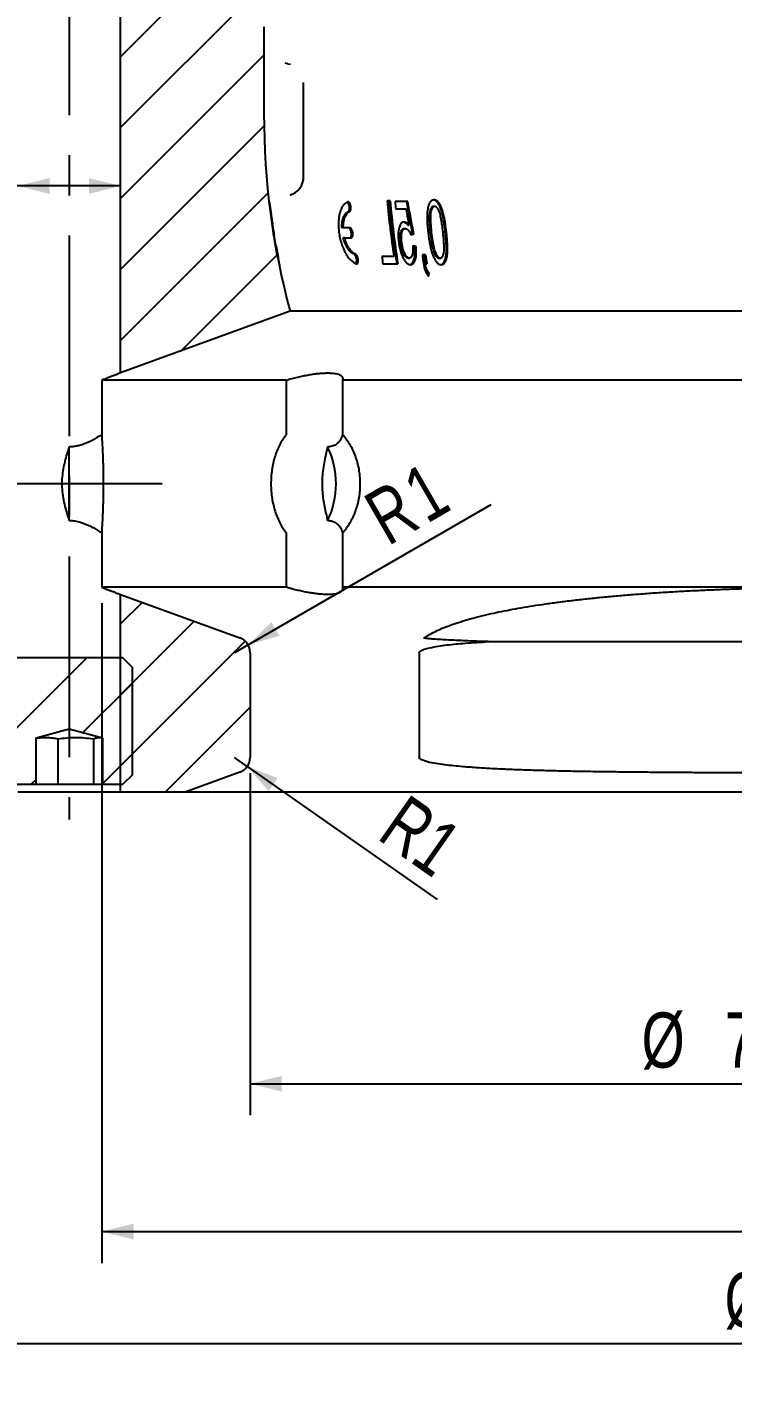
# Model space of a CAD drawing. Header units: millimetres. Extents: x 8 to 862, y 8 to 585.
# Drawn here: x 303.5 to 348.2, y 136.2 to 221.5 of the extents above; entities that cross this region are included whole.
import ezdxf

# ---------------------------------------------------------------- set-up
doc = ezdxf.new("R2010")
doc.units = ezdxf.units.MM
doc.linetypes.add('CENTERX2', pattern=[20.32, 12.7, -2.54, 2.54, -2.54])
for name, color, linetype in [('CENTERLINE', 4, 'CENTERX2'), ('DIMENSIONS', 2, 'Continuous'), ('HATCH', 3, 'Continuous')]:
    doc.layers.add(name, color=color, linetype=linetype)
doc.layers.add('OUTLINE', color=7, linetype='Continuous', lineweight=25)
doc.styles.add('SLDTEXTSTYLE0', font='TXT', dxfattribs={"width": 0.75})
doc.dimstyles.new('SLDDIMSTYLE1', dxfattribs={"dimtxt": 3.5, "dimasz": 2, "dimexe": 0, "dimexo": 0.0625, "dimgap": 0.875, "dimtad": 1, "dimdec": 0, "dimrnd": 1e-09, "dimzin": 12, "dimdsep": 46, "dimtxsty": 'SLDTEXTSTYLE0', "dimsah": 1, "dimcen": 0.09, "dimadec": 0, "dimazin": 3, "dimtfac": 1, "dimtdec": 0, "dimtofl": 0, "dimtmove": 0, "dimatfit": 3, "dimfxl": 0, "dimfrac": 2, "dimtolj": 1, "dimtzin": 12, "dimarcsym": 0})
doc.dimstyles.new('SLDDIMSTYLE15', dxfattribs={"dimtxt": 3.5, "dimasz": 2, "dimexe": 0, "dimexo": 0.0625, "dimgap": 0.875, "dimtad": 1, "dimdec": 1, "dimrnd": 1e-09, "dimzin": 12, "dimdsep": 46, "dimtxsty": 'SLDTEXTSTYLE0', "dimsah": 1, "dimcen": 0, "dimadec": 0, "dimazin": 3, "dimtfac": 1, "dimtdec": 1, "dimtofl": 0, "dimtmove": 0, "dimatfit": 3, "dimfxl": 0, "dimfrac": 2, "dimtolj": 1, "dimtzin": 12, "dimarcsym": 0})
doc.dimstyles.new('SLDDIMSTYLE16', dxfattribs={"dimtxt": 3.5, "dimasz": 2, "dimexe": 0, "dimexo": 0.0625, "dimgap": 0.875, "dimtad": 1, "dimdec": 1, "dimrnd": 1e-09, "dimzin": 12, "dimdsep": 46, "dimtxsty": 'SLDTEXTSTYLE0', "dimsah": 1, "dimcen": 0.09, "dimadec": 0, "dimazin": 3, "dimtol": 1, "dimtp": 0.02, "dimtm": 0.02, "dimtfac": 1, "dimtofl": 0, "dimtmove": 0, "dimatfit": 3, "dimfxl": 0, "dimfrac": 2, "dimtolj": 1, "dimarcsym": 0})
doc.dimstyles.new('SLDDIMSTYLE2', dxfattribs={"dimtxt": 3.5, "dimasz": 2, "dimexe": 0, "dimexo": 0.0625, "dimgap": 0.875, "dimtad": 1, "dimrnd": 1e-09, "dimzin": 12, "dimdsep": 46, "dimtxsty": 'SLDTEXTSTYLE0', "dimsah": 1, "dimcen": 0.09, "dimadec": 0, "dimazin": 3, "dimtfac": 1, "dimtofl": 0, "dimtmove": 0, "dimatfit": 3, "dimfxl": 0, "dimfrac": 2, "dimtolj": 1, "dimtzin": 12, "dimarcsym": 0})
doc.dimstyles.new('SLDDIMSTYLE8', dxfattribs={"dimtxt": 3.5, "dimasz": 2, "dimexe": 0, "dimexo": 0.0625, "dimgap": 0.875, "dimtad": 1, "dimdec": 4, "dimzin": 12, "dimdsep": 46, "dimtxsty": 'SLDTEXTSTYLE0', "dimsah": 1, "dimcen": 0.09, "dimazin": 3, "dimtfac": 1, "dimtofl": 0, "dimtmove": 0, "dimatfit": 3, "dimfxl": 0, "dimfrac": 2, "dimtolj": 1, "dimtzin": 12, "dimarcsym": 0})
doc.dimstyles.new('SLDDIMSTYLE9', dxfattribs={"dimtxt": 3.5, "dimasz": 2, "dimexe": 0, "dimexo": 0.0625, "dimgap": 0.875, "dimtad": 1, "dimrnd": 1e-09, "dimzin": 12, "dimdsep": 46, "dimtxsty": 'SLDTEXTSTYLE0', "dimsah": 1, "dimcen": 0, "dimadec": 0, "dimazin": 3, "dimtfac": 1, "dimtofl": 0, "dimtmove": 0, "dimatfit": 3, "dimfxl": 0, "dimfrac": 2, "dimtolj": 1, "dimtzin": 12, "dimarcsym": 0})

# ---------------------------------------------------------------- blocks, each defined once
blk = doc.blocks.new('_D_12')
at = {"layer": 'DIMENSIONS'}
blk.add_arc((306.209, 346.101), 63.133, 77, 90, dxfattribs=at)
for points in [[(306.209, 409.234), (308.201, 408.702), (308.217, 409.702)], [(320.411, 407.616), (318.56, 408.524), (318.35, 407.546)]]:
    blk.add_solid(points, dxfattribs=at)
at = {"layer": 'DIMENSIONS', "insert": (310.37, 413.709), "char_height": 3.5, "attachment_point": 1, "rotation": 353.5, "style": 'SLDTEXTSTYLE0'}
blk.add_mtext('13°', dxfattribs=at)
blk = doc.blocks.new('_D_23')
at = {"layer": 'DIMENSIONS'}
for q in [(332.924, 191.308), (316.659, 181.917)]:
    blk.add_line((317.525, 182.417), q, dxfattribs=at)
blk.add_solid([(317.525, 182.417), (319.507, 182.984), (319.007, 183.85)], dxfattribs=at)
at = {"layer": 'DIMENSIONS', "char_height": 3.5, "attachment_point": 1, "rotation": 30, "style": 'SLDTEXTSTYLE0'}
for s, insert in [('1', (327.081, 193.088)), ('R', (324.627, 191.672))]:
    blk.add_mtext(s, dxfattribs=dict(at, insert=insert))
blk = doc.blocks.new('_D_24')
at = {"layer": 'DIMENSIONS'}
for p, q in [((317.659, 174.287), (317.659, 152.628)), ((390.759, 174.287), (390.759, 152.628)), ((317.659, 154.628), (390.759, 154.628))]:
    blk.add_line(p, q, dxfattribs=at)
for points in [[(317.659, 154.628), (319.659, 154.128), (319.659, 155.128)], [(390.759, 154.628), (388.759, 155.128), (388.759, 154.128)]]:
    blk.add_solid(points, dxfattribs=at)
at = {"layer": 'DIMENSIONS', "attachment_point": 1, "style": 'SLDTEXTSTYLE0'}
for s, insert, char_height in [('%%c', (342.441, 159.14), 3.5), ('73,1', (347.716, 159.14), 3.5), ('±0,02', (358.056, 158.128), 2.5)]:
    blk.add_mtext(s, dxfattribs=dict(at, insert=insert, char_height=char_height))
blk = doc.blocks.new('_D_28')
at = {"layer": 'DIMENSIONS'}
for p, q in [((302.959, 211.47), (286.143, 211.47)), ((309.459, 211.47), (302.959, 211.47))]:
    blk.add_line(p, q, dxfattribs=at)
for points in [[(302.959, 211.47), (304.959, 210.97), (304.959, 211.97)], [(309.459, 211.47), (307.459, 211.97), (307.459, 210.97)]]:
    blk.add_solid(points, dxfattribs=at)
at = {"layer": 'DIMENSIONS', "char_height": 3.5, "attachment_point": 1, "style": 'SLDTEXTSTYLE0'}
for s, insert in [('%%c', (287.731, 215.981)), ('6,5', (293.006, 215.981))]:
    blk.add_mtext(s, dxfattribs=dict(at, insert=insert))
blk = doc.blocks.new('_D_37')
at = {"layer": 'DIMENSIONS'}
blk.add_line((281.059, 256.614), (354.209, 256.614), dxfattribs=at)
for points in [[(281.059, 256.614), (283.059, 256.114), (283.059, 257.114)], [(354.209, 256.614), (352.209, 257.114), (352.209, 256.114)]]:
    blk.add_solid(points, dxfattribs=at)
at = {"layer": 'DIMENSIONS', "insert": (323.606, 261.126), "char_height": 3.5, "attachment_point": 1, "style": 'SLDTEXTSTYLE0'}
blk.add_mtext('73,15', dxfattribs=at)
blk = doc.blocks.new('_D_38')
at = {"layer": 'DIMENSIONS'}
for p, q in [((278.209, 175.087), (278.209, 136.182)), ((430.209, 175.087), (430.209, 136.182)), ((278.209, 138.182), (430.209, 138.182))]:
    blk.add_line(p, q, dxfattribs=at)
for points in [[(278.209, 138.182), (280.209, 137.682), (280.209, 138.682)], [(430.209, 138.182), (428.209, 138.682), (428.209, 137.682)]]:
    blk.add_solid(points, dxfattribs=at)
at = {"layer": 'DIMENSIONS', "char_height": 3.5, "attachment_point": 1, "style": 'SLDTEXTSTYLE0'}
for s, insert in [('%%c', (347.693, 142.694)), ('152', (352.967, 142.694))]:
    blk.add_mtext(s, dxfattribs=dict(at, insert=insert))
blk = doc.blocks.new('_D_44')
at = {"layer": 'DIMENSIONS'}
for q in [(316.659, 175.287), (329.501, 166.287)]:
    blk.add_line((317.478, 174.714), q, dxfattribs=at)
blk.add_solid([(317.478, 174.714), (318.829, 173.156), (319.402, 173.975)], dxfattribs=at)
at = {"layer": 'DIMENSIONS', "insert": (327.618, 173.044), "char_height": 3.5, "attachment_point": 1, "rotation": 324.97351, "style": 'SLDTEXTSTYLE0'}
blk.add_mtext('R1', dxfattribs=at)
blk = doc.blocks.new('_D_47')
at = {"layer": 'DIMENSIONS'}
for p, q in [((308.277, 185.057), (308.277, 143.268)), ((400.14, 185.057), (400.14, 143.268)), ((308.277, 145.268), (400.14, 145.268))]:
    blk.add_line(p, q, dxfattribs=at)
for points in [[(308.277, 145.268), (310.277, 144.768), (310.277, 145.768)], [(400.14, 145.268), (398.14, 145.768), (398.14, 144.768)]]:
    blk.add_solid(points, dxfattribs=at)
at = {"layer": 'DIMENSIONS', "char_height": 3.5, "attachment_point": 1, "style": 'SLDTEXTSTYLE0'}
for s, insert in [('%%c', (348.984, 149.78)), ('92', (354.262, 149.834))]:
    blk.add_mtext(s, dxfattribs=dict(at, insert=insert))

msp = doc.modelspace()

# ---------------------------------------------------------------- hatches: boundary and pattern name
at = {"layer": 'HATCH'}
h = msp.add_hatch(dxfattribs=at)
h.set_pattern_fill('ANSI31', color=256, angle=3e-322, style=0)
edge = h.paths.add_edge_path(flags=0)
edge.add_line((319.73384, 233.83726), (319.73384, 234.03726))
edge.add_arc((318.02134, 234.03726), 1.7125, 360, 399.966213)
edge.add_arc((320.64634, 236.23726), 1.7125, 180, 219.966213, ccw=False)
edge.add_line((318.93384, 236.23726), (318.93384, 329.35441))
edge.add_arc((315.93384, 329.35441), 3, 0, 17.4590884)
edge.add_line((318.79563, 330.25448), (318.76418, 330.35448))
edge.add_arc((323.53384, 331.85461), 5, 180, 197.4590884, ccw=False)
edge.add_line((318.53384, 331.85461), (318.53384, 336.75441))
edge.add_spline(control_points=[(318.53384, 336.75441), (318.53384, 337.1877), (318.55021, 337.9568), (318.60143, 338.82264), (318.64122, 339.31619), (318.65518, 339.47405), (318.66074, 339.5348)], knot_values=[0, 0, 0, 0, 0.03713333, 0.06593333, 0.07426667, 0.07947957, 0.07947957, 0.07947957, 0.07947957], weights=[1, 1, 1, 1, 1, 1, 1], degree=3, periodic=0)
edge.add_line((318.66074, 339.5348), (309.45884, 340.46779))
edge.add_line((309.45884, 340.46779), (309.45884, 199.63143))
edge.add_line((309.45884, 199.63143), (320.19002, 203.53726))
edge.add_arc((366.53384, 216.03726), 48, 180, 195.0947871, ccw=False)
edge.add_line((318.53384, 216.03726), (318.53384, 221.53726))
edge.add_arc((320.38384, 221.53726), 1.85, 136.397181, 180, ccw=False)
edge.add_arc((317.23384, 224.53726), 2.5, 316.397181, 360)
edge.add_line((319.73384, 224.53726), (319.73384, 224.54337))
edge.add_line((319.73384, 224.54337), (319.63384, 224.54337))
edge.add_line((319.63384, 224.54337), (319.63384, 225.47994))
edge.add_line((319.63384, 225.47994), (319.73384, 225.47994))
edge.add_line((319.73384, 225.47994), (319.73384, 229.26923))
edge.add_line((319.73384, 229.26923), (319.63383, 229.26923))
edge.add_line((319.63383, 229.26923), (319.63384, 230.23593))
edge.add_line((319.63384, 230.23592), (319.73384, 230.23592))
edge.add_line((319.73384, 230.23593), (319.73384, 230.496))
edge.add_line((319.73384, 230.496), (319.63384, 230.496))
edge.add_line((319.63384, 230.496), (319.63384, 233.83726))
edge.add_line((319.63384, 233.83726), (319.73384, 233.83726))
h = msp.add_hatch(dxfattribs=at)
h.set_pattern_fill('ANSI31', color=256, angle=3e-322, style=0)
edge = h.paths.add_edge_path(flags=0)
edge.add_line((309.45884, 185.60181), (309.45884, 173.08726))
edge.add_line((309.45884, 173.08726), (313.53762, 173.08726))
edge.add_line((313.53762, 173.08726), (317.00086, 174.34777))
edge.add_arc((316.65884, 175.28747), 1, 290, 360)
edge.add_line((317.65884, 175.28747), (317.65884, 181.91705))
edge.add_arc((316.65884, 181.91705), 1, 0, 70)
edge.add_line((317.00086, 182.85674), (309.45884, 185.60181))
h = msp.add_hatch(dxfattribs=at)
h.set_pattern_fill('ANSI31', color=256, style=0)
h.paths.add_polyline_path([(302.20884, 180.98726), (302.20884, 174.18726), (302.80884, 173.58726), (304.10295, 173.58726), (304.10295, 176.52299), (306.20884, 177.08726), (308.31473, 176.52299), (308.31473, 173.58726), (309.60884, 173.58726), (310.20884, 174.18726), (310.20884, 180.98726), (309.60884, 181.58726), (302.80884, 181.58726)], flags=0)

# ---------------------------------------------------------------- linework, layer by layer
at = {"layer": 'CENTERLINE'}
for p, q in [((306.20884, 431.85122), (306.20884, 171.35527)), ((312.09156, 192.61662), (274.77956, 192.61662))]:
    msp.add_line(p, q, dxfattribs=at)
at = {"layer": 'OUTLINE'}
for p, q in [((309.45884, 199.63143), (309.45884, 340.46779)), ((318.53384, 221.53726), (318.53384, 216.03726)), ((320.05348, 219.21196), (319.8867, 219.24137)), ((320.05434, 219.2118), (320.21307, 219.1727)), ((318.89109, 210.48531), (318.8575, 210.48531)), ((318.91427, 210.01778), (318.93769, 210.01778)), ((326.51969, 210.53726), (326.33406, 210.53726)), ((327.64636, 210.48531), (326.83816, 210.48531)), ((326.88211, 210.01778), (327.52699, 210.01778)), ((329.34265, 210.17362), (329.27171, 210.17362)), ((319.05826, 208.99343), (319.08318, 208.99343)), ((323.5565, 208.82065), (323.46824, 208.82065)), ((323.95789, 208.82065), (323.5565, 208.82065)), ((327.41274, 208.77102), (327.4897, 208.77102)), ((327.63872, 208.99343), (327.7149, 208.99343)), ((327.94812, 208.4358), (328.02374, 208.4358)), ((323.64529, 208.18064), (323.55684, 208.18064)), ((323.64529, 208.18064), (324.04551, 208.18064)), ((327.17724, 207.87654), (327.25544, 207.87654)), ((328.08289, 207.62817), (328.15864, 207.62817)), ((326.76084, 207.00479), (325.99177, 207.00479)), ((327.66749, 206.9009), (327.74495, 206.9009)), ((328.76168, 207.10869), (328.56067, 207.10869)), ((329.69376, 206.9009), (329.622, 206.9009)), ((326.06632, 206.53726), (327.01566, 206.53726)), ((328.74291, 206.53726), (328.6681, 206.53726)), ((328.74291, 206.53726), (328.84332, 206.53726)), ((328.98791, 205.96501), (328.91337, 205.96501)), ((320.19002, 203.53726), (309.45884, 199.63143)), ((354.20884, 203.53726), (320.19002, 203.53726)), ((308.2772, 199.17647), (308.2772, 195.73361)), ((319.95764, 199.17647), (308.2772, 199.17647)), ((319.95764, 195.73361), (319.95764, 199.17647)), ((354.20884, 199.17647), (323.50289, 199.17647)), ((323.50289, 199.17647), (323.50289, 195.73361)), ((306.20884, 190.28478), (306.20884, 194.94847)), ((308.2772, 189.49963), (308.2772, 186.05678)), ((319.95764, 186.05678), (319.95764, 189.49963)), ((323.50289, 189.49963), (323.50289, 186.05678)), ((319.95764, 186.05678), (308.2772, 186.05678)), ((309.45884, 173.08726), (309.45884, 185.60181)), ((309.45884, 185.60181), (317.00086, 182.85674)), ((354.20884, 186.05678), (323.50289, 186.05678)), ((317.65884, 181.91705), (317.65884, 175.28746)), ((328.36409, 181.91705), (328.36409, 175.28746)), ((332.73602, 182.61726), (354.20884, 182.61726)), ((309.60884, 181.58726), (302.80884, 181.58726)), ((309.60884, 181.58726), (310.20884, 180.98726)), ((310.20884, 174.18726), (310.20884, 180.98726)), ((304.10295, 176.52299), (306.20884, 177.08726)), ((306.20884, 177.08726), (308.31473, 176.52299)), ((304.10295, 173.58726), (304.10295, 176.52299)), ((305.48573, 176.46846), (305.48573, 173.58726)), ((307.74672, 176.46846), (307.74672, 173.58726)), ((308.31473, 176.52299), (308.31473, 173.58726)), ((310.20884, 174.18726), (309.60884, 173.58726)), ((317.00086, 174.34778), (313.53763, 173.08726)), ((302.80884, 173.58726), (304.10295, 173.58726)), ((304.10295, 173.58726), (305.48573, 173.58726)), ((305.48573, 173.58726), (307.74672, 173.58726)), ((307.74672, 173.58726), (308.31473, 173.58726)), ((308.31473, 173.58726), (309.60884, 173.58726)), ((309.45884, 173.08726), (302.95884, 173.08726)), ((313.53763, 173.08726), (309.45884, 173.08726)), ((354.20884, 173.08726), (313.53763, 173.08726))]:
    msp.add_line(p, q, dxfattribs=at)
for centre, radius, start, end in [((366.53384, 216.03726), 48, 180, 195.0947871), ((319.84378, 212.04409), 1.2, 286.5946431, 0.0119725), ((366.47624, 216.02979), 47.94044, 186.6413244, 187.2041981), ((386.17574, 215.97507), 60.08824, 185.192207, 188.5855026), ((386.74214, 215.96757), 60.54529, 185.1457794, 188.9606655), ((386.69024, 215.96721), 60.41507, 185.1565565, 188.9797921), ((388.08771, 216.00733), 61.49798, 185.1516382, 185.5891444), ((383.44487, 215.92607), 58.14162, 188.8263643, 189.2929156), ((391.52073, 215.88391), 63.56866, 187.9346377, 188.4439012), ((392.28857, 215.88517), 64.20392, 187.8567569, 188.3718613), ((392.17325, 215.87732), 64.01497, 187.8730079, 188.3896546), ((317.75532, 192.61662), 5.34587, 334.1385845, 25.8614155), ((316.65884, 181.91705), 1, 0, 70), ((316.65884, 175.28747), 1, 290, 0)]:
    msp.add_arc(centre, radius, start, end, dxfattribs=at)
for points, knots in [([(321.04378, 212.04435), (321.04375, 213.041), (321.04371, 214.76651), (321.04558, 216.762), (321.0452, 217.76083), (321.0451, 218.0308)], [0, 0, 0, 0, 0.49945359, 0.86471112, 1, 1, 1, 1]), ([(320.29185, 210.93205), (320.27669, 210.92573), (320.2373, 210.90932), (320.20579, 210.89986), (320.18641, 210.89405)], [0, 0, 0, 0, 0.3848223, 1, 1, 1, 1]), ([(319.18629, 208.4358), (319.13173, 208.77659), (319.04989, 209.28784), (318.95538, 209.97159), (318.91252, 210.31406), (318.89109, 210.48531)], [0, 0, 0, 0, 0.49987532, 0.74992197, 1, 1, 1, 1]), ([(318.93769, 210.01778), (318.94902, 209.93232), (318.97735, 209.71867), (319.02535, 209.37714), (319.0639, 209.12134), (319.08318, 208.99343)], [0, 0, 0, 0, 0.24998644, 0.62497745, 1, 1, 1, 1]), ([(323.8162, 210.46402), (323.77369, 210.43795), (323.68862, 210.38578), (323.57126, 210.27963), (323.47177, 210.1405), (323.39432, 209.96931), (323.33387, 209.78133), (323.28451, 209.55344), (323.25306, 209.28321), (323.24555, 208.96478), (323.26824, 208.62644), (323.32164, 208.27641), (323.40406, 207.93172), (323.50184, 207.63427), (323.60502, 207.38647), (323.7064, 207.1858), (323.81292, 207.01491), (323.92232, 206.87878), (324.03048, 206.77144), (324.17362, 206.65426), (324.28244, 206.58344), (324.35342, 206.53726)], [0, 0, 0, 0, 0.05103373, 0.10210939, 0.15276436, 0.19918294, 0.24582407, 0.29229154, 0.35264501, 0.41300956, 0.47768002, 0.54237328, 0.6077267, 0.67308304, 0.71874008, 0.76454816, 0.81009584, 0.84892003, 0.88793651, 0.92690742, 1, 1, 1, 1]), ([(323.8564, 209.83574), (323.8735, 209.84718), (323.90638, 209.86916), (323.93929, 209.94365), (323.95616, 210.0365), (323.95498, 210.14486), (323.93453, 210.25663), (323.89643, 210.35544), (323.85002, 210.4272), (323.81667, 210.44673), (323.80253, 210.45502)], [0, 0, 0, 0, 0.13195793, 0.25360126, 0.37775033, 0.50732769, 0.640959, 0.77406599, 0.90418581, 1, 1, 1, 1]), ([(323.94293, 209.83574), (323.96002, 209.84722), (323.99281, 209.86924), (324.02553, 209.94374), (324.04229, 210.03645), (324.04107, 210.14494), (324.02055, 210.25667), (323.98241, 210.35665), (323.93205, 210.43061), (323.87691, 210.46938), (323.83797, 210.4717), (323.81899, 210.46501), (323.8162, 210.46402)], [0, 0, 0, 0, 0.11308551, 0.21684917, 0.32303027, 0.43414057, 0.54893495, 0.66329097, 0.77488, 0.8810562, 0.98252591, 1, 1, 1, 1]), ([(327.52699, 210.01778), (327.54208, 209.93232), (327.57981, 209.71867), (327.64209, 209.37714), (327.69063, 209.12134), (327.7149, 208.99343)], [0, 0, 0, 0, 0.24998661, 0.62497762, 1, 1, 1, 1]), ([(327.94812, 208.4358), (327.88142, 208.77659), (327.78137, 209.28785), (327.65831, 209.9716), (327.59991, 210.31407), (327.57072, 210.48531)], [0, 0, 0, 0, 0.49987573, 0.74992323, 1, 1, 1, 1]), ([(328.02374, 208.4358), (327.95704, 208.77659), (327.85698, 209.28784), (327.73393, 209.97159), (327.67555, 210.31406), (327.64636, 210.48531)], [0, 0, 0, 0, 0.49987533, 0.74992202, 1, 1, 1, 1]), ([(328.93207, 210.16713), (328.91978, 210.10875), (328.8952, 209.99201), (328.86648, 209.74559), (328.85796, 209.40815), (328.87579, 208.98194), (328.90663, 208.68466), (328.92208, 208.53564)], [0, 0, 0, 0, 0.11419881, 0.22837351, 0.46243452, 0.730523, 1, 1, 1, 1]), ([(329.29794, 210.5892), (329.27515, 210.58721), (329.22967, 210.58325), (329.16308, 210.5592), (329.10262, 210.51339), (329.04497, 210.4459), (328.99481, 210.35692), (328.9578, 210.25953), (328.93964, 210.19431), (328.93207, 210.16713)], [0, 0, 0, 0, 0.12906671, 0.25756936, 0.39516643, 0.53295996, 0.70482076, 0.87697585, 1, 1, 1, 1]), ([(329.27171, 210.17362), (329.24813, 210.17087), (329.19567, 210.16474), (329.13718, 210.11065), (329.09529, 210.04484), (329.05807, 209.95913), (329.02458, 209.8418), (328.99702, 209.6504), (328.99188, 209.40841), (329.00751, 209.02291), (329.03705, 208.73219), (329.05685, 208.53726)], [0, 0, 0, 0, 0.05334651, 0.11869234, 0.16173364, 0.20486479, 0.28984937, 0.37491683, 0.52958234, 0.68458762, 1, 1, 1, 1]), ([(329.34265, 210.17362), (329.31907, 210.17085), (329.26679, 210.16471), (329.20856, 210.11064), (329.16689, 210.04503), (329.12976, 209.95931), (329.09637, 209.84187), (329.06897, 209.65031), (329.06397, 209.40826), (329.07975, 209.02282), (329.10937, 208.73215), (329.12922, 208.53726)], [0, 0, 0, 0, 0.05337425, 0.11835005, 0.16132022, 0.2043799, 0.28949447, 0.37469559, 0.52942874, 0.68449608, 1, 1, 1, 1]), ([(330.0149, 208.53564), (330.00213, 208.64585), (329.97659, 208.86624), (329.92983, 209.18941), (329.87308, 209.50388), (329.80742, 209.7835), (329.73137, 210.03281), (329.6577, 210.21093), (329.58621, 210.33998), (329.52886, 210.42214), (329.46733, 210.48889), (329.40335, 210.53911), (329.33611, 210.57334), (329.29062, 210.58142), (329.26853, 210.58534)], [0, 0, 0, 0, 0.1406761, 0.28131467, 0.41248747, 0.54355562, 0.64326021, 0.74269337, 0.79052738, 0.83829855, 0.87919687, 0.92005096, 0.96119112, 1, 1, 1, 1]), ([(330.08451, 208.53564), (330.07172, 208.64588), (330.04612, 208.86635), (329.99928, 209.18981), (329.94245, 209.50474), (329.87675, 209.78447), (329.80083, 210.03339), (329.7275, 210.21097), (329.65629, 210.3398), (329.59911, 210.42198), (329.53777, 210.48864), (329.47402, 210.53915), (329.40574, 210.57313), (329.34624, 210.58632), (329.31049, 210.58845), (329.29794, 210.5892)], [0, 0, 0, 0, 0.1374533, 0.27487135, 0.40325229, 0.53153562, 0.628525, 0.72525464, 0.77193079, 0.81854866, 0.85837503, 0.89816133, 0.93823054, 0.97831126, 1, 1, 1, 1]), ([(329.869, 208.53726), (329.85109, 208.69221), (329.82421, 208.92474), (329.77915, 209.23475), (329.74241, 209.44163), (329.70259, 209.62206), (329.65868, 209.77461), (329.60227, 209.9164), (329.5442, 210.02328), (329.49002, 210.09554), (329.43775, 210.14488), (329.3861, 210.17115), (329.35235, 210.17307), (329.34265, 210.17362)], [0, 0, 0, 0, 0.25351166, 0.38043544, 0.50731554, 0.59315469, 0.67906801, 0.76441981, 0.84345253, 0.88362445, 0.92362968, 0.97805668, 1, 1, 1, 1]), ([(319.039, 209.18661), (319.03848, 209.18443), (319.03745, 209.18007), (319.03863, 209.15672), (319.04306, 209.11325), (319.05131, 209.04468), (319.06374, 208.95048), (319.08321, 208.81213), (319.10889, 208.63904), (319.14355, 208.41615), (319.18382, 208.16743), (319.21422, 207.98873), (319.22944, 207.89927)], [0, 0, 0, 0, 0.055140849, 0.110107149, 0.170410761, 0.230867445, 0.319975821, 0.409223231, 0.540455822, 0.671851204, 0.835742705, 1, 1, 1, 1]), ([(319.08318, 208.99343), (319.07675, 209.02614), (319.06568, 209.08236), (319.0531, 209.14079), (319.04377, 209.17885), (319.04065, 209.18391), (319.039, 209.18661)], [0, 0, 0, 0, 0.30266309, 0.52032367, 0.74460396, 1, 1, 1, 1]), ([(323.46824, 208.82065), (323.46894, 208.89784), (323.47033, 209.05221), (323.49992, 209.26426), (323.54956, 209.45252), (323.61769, 209.60888), (323.70228, 209.72893), (323.78358, 209.80099), (323.83777, 209.82685), (323.8564, 209.83574)], [0, 0, 0, 0, 0.15890552, 0.31777808, 0.47315606, 0.62848486, 0.77569192, 0.92288042, 1, 1, 1, 1]), ([(323.5565, 208.82065), (323.55714, 208.89785), (323.55843, 209.05223), (323.58783, 209.26451), (323.63737, 209.45313), (323.70545, 209.60971), (323.79002, 209.72974), (323.87093, 209.80135), (323.92468, 209.82702), (323.94293, 209.83574)], [0, 0, 0, 0, 0.15911917, 0.31820631, 0.47405963, 0.6298636, 0.77711544, 0.92435044, 1, 1, 1, 1]), ([(327.39229, 209.18661), (327.37286, 209.18443), (327.33405, 209.18007), (327.27744, 209.15672), (327.22617, 209.11325), (327.17401, 209.04468), (327.12578, 208.95048), (327.07868, 208.81213), (327.04424, 208.63904), (327.02695, 208.41615), (327.03414, 208.16743), (327.05418, 207.98873), (327.0642, 207.89927)], [0, 0, 0, 0, 0.055140927, 0.110106447, 0.170410242, 0.230866968, 0.319975352, 0.409222979, 0.54045597, 0.671851372, 0.835742653, 1, 1, 1, 1]), ([(327.63872, 208.99343), (327.60881, 209.02613), (327.55729, 209.08246), (327.47655, 209.1404), (327.41064, 209.17401), (327.3694, 209.17861), (327.35342, 209.18039)], [0, 0, 0, 0, 0.34043879, 0.58638366, 0.839805, 1, 1, 1, 1]), ([(327.7149, 208.99343), (327.68501, 209.02614), (327.63362, 209.08236), (327.55311, 209.14079), (327.47474, 209.17885), (327.42094, 209.18391), (327.39229, 209.18661)], [0, 0, 0, 0, 0.30266094, 0.52031976, 0.74460184, 1, 1, 1, 1]), ([(319.23651, 207.87654), (319.22151, 207.96455), (319.19546, 208.11739), (319.16105, 208.33107), (319.13413, 208.50638), (319.11416, 208.64676), (319.10425, 208.72737), (319.1017, 208.76016), (319.10203, 208.76888), (319.1028, 208.77056), (319.10301, 208.77102)], [0, 0, 0, 0, 0.22938932, 0.39839445, 0.56660362, 0.71989083, 0.84710667, 0.91134135, 0.97567107, 1, 1, 1, 1]), ([(319.10301, 208.77102), (319.10389, 208.76957), (319.10563, 208.76669), (319.11185, 208.74466), (319.12294, 208.69267), (319.13771, 208.6173), (319.15636, 208.51811), (319.17165, 208.43278), (319.18172, 208.37654)], [0, 0, 0, 0, 0.099188114, 0.197901658, 0.413254071, 0.562298569, 0.711556247, 1, 1, 1, 1]), ([(319.18172, 208.37654), (319.18203, 208.3817), (319.18263, 208.39203), (319.18405, 208.41178), (319.18541, 208.42637), (319.18629, 208.4358)], [0, 0, 0, 0, 0.26127353, 0.52254854, 1, 1, 1, 1]), ([(323.95822, 208.18064), (323.97694, 208.18502), (324.0121, 208.19325), (324.05021, 208.25122), (324.07308, 208.33048), (324.07942, 208.43096), (324.06669, 208.54281), (324.03496, 208.65241), (323.98808, 208.74348), (323.93307, 208.80268), (323.89297, 208.8196), (323.87322, 208.82053), (323.87079, 208.82064)], [0, 0, 0, 0, 0.11491835, 0.21591557, 0.31880646, 0.42747355, 0.54187368, 0.65769488, 0.77321003, 0.882453, 0.98553292, 1, 1, 1, 1]), ([(324.04551, 208.18064), (324.06422, 208.18505), (324.09929, 208.19331), (324.1372, 208.2513), (324.15991, 208.33039), (324.16619, 208.43079), (324.15343, 208.54278), (324.12163, 208.65264), (324.07465, 208.74389), (324.01962, 208.80297), (323.97973, 208.81965), (323.96018, 208.82054), (323.95789, 208.82064)], [0, 0, 0, 0, 0.1151004, 0.21568615, 0.3183776, 0.42711396, 0.54186196, 0.65818077, 0.7741107, 0.88346382, 0.98633501, 1, 1, 1, 1]), ([(327.17724, 207.87654), (327.1674, 207.96456), (327.15032, 208.11725), (327.15261, 208.33062), (327.17785, 208.50586), (327.22816, 208.64644), (327.28965, 208.72729), (327.34705, 208.76014), (327.38442, 208.76888), (327.40664, 208.77056), (327.41274, 208.77102)], [0, 0, 0, 0, 0.22918901, 0.3976326, 0.56529, 0.71911495, 0.8466867, 0.91109103, 0.97559468, 1, 1, 1, 1]), ([(327.25544, 207.87654), (327.24557, 207.96455), (327.22842, 208.11739), (327.23059, 208.33107), (327.25577, 208.50638), (327.30591, 208.64676), (327.36709, 208.72737), (327.42426, 208.76016), (327.46149, 208.76888), (327.48363, 208.77056), (327.4897, 208.77102)], [0, 0, 0, 0, 0.22938939, 0.39839435, 0.56660343, 0.71989093, 0.84710588, 0.91134089, 0.97567031, 1, 1, 1, 1]), ([(327.4897, 208.77102), (327.50365, 208.76957), (327.53148, 208.76669), (327.59019, 208.74466), (327.6528, 208.69267), (327.71375, 208.6173), (327.77592, 208.51811), (327.81086, 208.43278), (327.83388, 208.37654)], [0, 0, 0, 0, 0.09918832, 0.19790188, 0.41325527, 0.56229893, 0.7115547, 1, 1, 1, 1]), ([(327.82445, 208.39739), (327.83519, 208.40073), (327.87627, 208.41353), (327.91759, 208.42634), (327.94812, 208.4358)], [0, 0, 0, 0, 0.26121308, 1, 1, 1, 1]), ([(327.83388, 208.37654), (327.85034, 208.3817), (327.88326, 208.39203), (327.94647, 208.41178), (327.99341, 208.42637), (328.02374, 208.4358)], [0, 0, 0, 0, 0.26127626, 0.52254404, 1, 1, 1, 1]), ([(328.92208, 208.53564), (328.93602, 208.42333), (328.9639, 208.19874), (329.01793, 207.87145), (329.08368, 207.55467), (329.15905, 207.27558), (329.24468, 207.02817), (329.32463, 206.85328), (329.39975, 206.72736), (329.46162, 206.64375), (329.53165, 206.57299), (329.60681, 206.52019), (329.68413, 206.49248), (329.73397, 206.4877), (329.75895, 206.48531)], [0, 0, 0, 0, 0.14006701, 0.28009845, 0.40936947, 0.5385338, 0.63559354, 0.73239732, 0.77765504, 0.82284771, 0.8687502, 0.91455991, 0.95716987, 1, 1, 1, 1]), ([(329.05685, 208.53726), (329.08139, 208.33981), (329.11589, 208.06221), (329.18138, 207.70648), (329.231, 207.49306), (329.28861, 207.30726), (329.35389, 207.15607), (329.42765, 207.02883), (329.50447, 206.94442), (329.57064, 206.90497), (329.60719, 206.90207), (329.622, 206.9009)], [0, 0, 0, 0, 0.32205455, 0.45279932, 0.58343447, 0.67470279, 0.76577208, 0.85117384, 0.91822051, 0.96685905, 1, 1, 1, 1]), ([(329.12922, 208.53726), (329.15377, 208.34009), (329.18838, 208.0621), (329.25409, 207.70531), (329.3039, 207.49151), (329.36124, 207.30688), (329.4262, 207.15617), (329.49971, 207.02885), (329.57684, 206.9443), (329.64241, 206.90504), (329.67885, 206.9021), (329.69376, 206.9009)], [0, 0, 0, 0, 0.32175584, 0.45364443, 0.58541608, 0.67521371, 0.76482342, 0.85236102, 0.91846251, 0.96663231, 1, 1, 1, 1]), ([(329.69376, 206.9009), (329.71676, 206.90407), (329.76493, 206.91073), (329.81807, 206.96029), (329.85538, 207.02096), (329.88918, 207.10289), (329.91902, 207.21459), (329.94121, 207.38824), (329.94325, 207.60146), (329.92975, 207.88043), (329.90526, 208.19262), (329.88109, 208.42237), (329.869, 208.53726)], [0, 0, 0, 0, 0.05251388, 0.1099967, 0.1520741, 0.19426289, 0.27623929, 0.358304, 0.49284898, 0.62768654, 0.81381177, 1, 1, 1, 1]), ([(329.72258, 206.49041), (329.73235, 206.49153), (329.76368, 206.49512), (329.81364, 206.51549), (329.86714, 206.55788), (329.92035, 206.62076), (329.96844, 206.70768), (330.01887, 206.842), (330.05953, 207.01739), (330.08263, 207.24038), (330.08787, 207.47687), (330.08039, 207.77523), (330.05632, 208.12854), (330.02871, 208.39991), (330.0149, 208.53564)], [0, 0, 0, 0, 0.01765133, 0.05661164, 0.09591118, 0.13527659, 0.19186998, 0.24862422, 0.34514734, 0.44188463, 0.54778457, 0.65377187, 0.82682814, 1, 1, 1, 1]), ([(329.75895, 206.48531), (329.78059, 206.48745), (329.82375, 206.49171), (329.88492, 206.51504), (329.93804, 206.55762), (329.99099, 206.62007), (330.03879, 206.70658), (330.08904, 206.84042), (330.12962, 207.01544), (330.15269, 207.23815), (330.1579, 207.47436), (330.15037, 207.77298), (330.12618, 208.12713), (330.0984, 208.39944), (330.08451, 208.53564)], [0, 0, 0, 0, 0.03816266, 0.07613117, 0.11443054, 0.15279233, 0.20794448, 0.26325231, 0.35770324, 0.45236413, 0.55597876, 0.65967813, 0.82978233, 1, 1, 1, 1]), ([(319.22944, 207.89927), (319.2421, 207.82632), (319.26742, 207.68049), (319.30648, 207.46379), (319.34586, 207.25162), (319.38513, 207.04691), (319.41816, 206.88074), (319.44446, 206.75289), (319.4642, 206.6601), (319.48177, 206.58154), (319.49582, 206.52377), (319.50497, 206.493), (319.50827, 206.48788), (319.50993, 206.48531)], [0, 0, 0, 0, 0.1212619, 0.24240545, 0.36236141, 0.48262258, 0.60230343, 0.66983779, 0.73728336, 0.80576093, 0.87409871, 0.93692098, 1, 1, 1, 1]), ([(319.42763, 206.9009), (319.42553, 206.9052), (319.42118, 206.91412), (319.40547, 206.98208), (319.38842, 207.06201), (319.36891, 207.15742), (319.34515, 207.2781), (319.31308, 207.44724), (319.2763, 207.64829), (319.24978, 207.80038), (319.23651, 207.87654)], [0, 0, 0, 0, 0.10284612, 0.213316, 0.29485612, 0.37661537, 0.50169494, 0.62706987, 0.81325366, 1, 1, 1, 1]), ([(319.30164, 207.68012), (319.31429, 207.60682), (319.33957, 207.46047), (319.37082, 207.27918), (319.39414, 207.14045), (319.41061, 207.03894), (319.42303, 206.95723), (319.42908, 206.90831), (319.42807, 206.90319), (319.42763, 206.9009)], [0, 0, 0, 0, 0.22225823, 0.44379772, 0.56237841, 0.68072542, 0.81204557, 0.91558416, 1, 1, 1, 1]), ([(319.3253, 207.62817), (319.32314, 207.63271), (319.31881, 207.6418), (319.31083, 207.65912), (319.30524, 207.67189), (319.30164, 207.68012)], [0, 0, 0, 0, 0.262305117, 0.524608904, 1, 1, 1, 1]), ([(319.50993, 206.48531), (319.51055, 206.48709), (319.51179, 206.49065), (319.51085, 206.51225), (319.50551, 206.55699), (319.49547, 206.62755), (319.48081, 206.72179), (319.45918, 206.85454), (319.43088, 207.02197), (319.3967, 207.21981), (319.3611, 207.42316), (319.33724, 207.5598), (319.3253, 207.62817)], [0, 0, 0, 0, 0.06108489, 0.12195616, 0.19631287, 0.27079703, 0.36361131, 0.45656537, 0.59297894, 0.72969133, 0.86474759, 1, 1, 1, 1]), ([(324.22003, 207.16554), (324.17527, 207.18716), (324.08572, 207.23039), (323.96191, 207.34685), (323.8525, 207.48732), (323.75601, 207.64732), (323.6697, 207.83182), (323.60291, 208.01331), (323.57002, 208.13276), (323.55684, 208.18065)], [0, 0, 0, 0, 0.16401872, 0.32809537, 0.46721367, 0.60636167, 0.75382646, 0.90132843, 1, 1, 1, 1]), ([(324.30733, 207.16554), (324.26255, 207.18723), (324.17297, 207.23063), (324.04931, 207.34741), (323.94026, 207.48788), (323.84416, 207.64758), (323.75811, 207.83176), (323.69138, 208.01319), (323.65849, 208.13266), (323.64529, 208.18065)], [0, 0, 0, 0, 0.16428717, 0.32863803, 0.46733345, 0.60606267, 0.75350138, 0.90098162, 1, 1, 1, 1]), ([(327.0642, 207.89927), (327.07538, 207.82632), (327.09774, 207.68049), (327.14421, 207.46379), (327.20501, 207.25162), (327.28014, 207.04691), (327.35751, 206.88074), (327.43124, 206.75288), (327.4973, 206.6601), (327.57117, 206.58154), (327.64944, 206.52377), (327.72873, 206.493), (327.77933, 206.48788), (327.80469, 206.48531)], [0, 0, 0, 0, 0.12126186, 0.24240531, 0.36236131, 0.48262249, 0.602304, 0.6698377, 0.73728378, 0.80576103, 0.87409872, 0.93692155, 1, 1, 1, 1]), ([(327.66749, 206.9009), (327.63907, 206.90517), (327.57995, 206.91406), (327.5017, 206.98202), (327.43907, 207.06213), (327.38014, 207.15756), (327.32224, 207.27819), (327.26179, 207.44722), (327.21157, 207.64825), (327.1887, 207.80037), (327.17724, 207.87654)], [0, 0, 0, 0, 0.1027492, 0.21374486, 0.29539421, 0.37726761, 0.50216166, 0.62734183, 0.81339127, 1, 1, 1, 1]), ([(327.74495, 206.9009), (327.71652, 206.9052), (327.65756, 206.91412), (327.57955, 206.98208), (327.51718, 207.06201), (327.45833, 207.15742), (327.40046, 207.2781), (327.34004, 207.44724), (327.28981, 207.64829), (327.26691, 207.80038), (327.25544, 207.87654)], [0, 0, 0, 0, 0.102845152, 0.213316425, 0.294855686, 0.376615048, 0.501694513, 0.627069337, 0.813253254, 1, 1, 1, 1]), ([(327.95513, 207.68012), (327.95913, 207.60682), (327.96712, 207.46047), (327.95987, 207.27918), (327.93725, 207.14046), (327.90579, 207.03894), (327.86083, 206.95723), (327.80374, 206.90831), (327.76317, 206.90319), (327.74495, 206.9009)], [0, 0, 0, 0, 0.22225745, 0.44379778, 0.56237827, 0.68072368, 0.81204414, 0.91558301, 1, 1, 1, 1]), ([(327.76868, 206.4907), (327.77482, 206.49137), (327.80096, 206.49423), (327.84905, 206.51262), (327.90737, 206.55676), (327.96414, 206.62772), (328.01259, 206.72211), (328.0573, 206.8549), (328.08821, 207.02227), (328.102, 207.21996), (328.09887, 207.42322), (328.08822, 207.55982), (328.08289, 207.62817)], [0, 0, 0, 0, 0.01951192, 0.08300189, 0.16105743, 0.23924655, 0.33624831, 0.43339755, 0.57560272, 0.71812466, 0.85896087, 1, 1, 1, 1]), ([(327.80469, 206.48531), (327.82484, 206.48709), (327.86509, 206.49065), (327.92657, 206.51225), (327.98441, 206.55699), (328.04086, 206.62755), (328.08904, 206.72179), (328.13357, 206.85454), (328.16433, 207.02197), (328.17797, 207.21981), (328.1747, 207.42316), (328.164, 207.5598), (328.15864, 207.62817)], [0, 0, 0, 0, 0.06108438, 0.12195594, 0.19631366, 0.27079686, 0.36361086, 0.45656578, 0.59297886, 0.72969147, 0.86474754, 1, 1, 1, 1]), ([(328.15864, 207.62817), (328.14077, 207.63271), (328.10505, 207.6418), (328.03714, 207.65911), (327.98727, 207.67189), (327.95513, 207.68012)], [0, 0, 0, 0, 0.26230487, 0.52461273, 1, 1, 1, 1]), ([(328.08289, 207.62817), (328.06504, 207.6327), (328.02932, 207.64175), (327.98697, 207.65251), (327.96256, 207.65875), (327.9559, 207.66045)], [0, 0, 0, 0, 0.420912703, 0.841829689, 1, 1, 1, 1]), ([(324.33731, 206.54831), (324.34654, 206.55443), (324.37011, 206.57005), (324.39491, 206.6288), (324.40974, 206.71476), (324.40617, 206.82106), (324.38285, 206.93498), (324.34115, 207.04093), (324.28708, 207.12145), (324.24451, 207.15528), (324.22289, 207.16434), (324.22003, 207.16554)], [0, 0, 0, 0, 0.074324856, 0.189958911, 0.312585148, 0.444099753, 0.581734077, 0.721447871, 0.855883906, 0.980908577, 1, 1, 1, 1]), ([(324.35342, 206.53726), (324.37313, 206.53397), (324.40989, 206.52783), (324.45326, 206.56568), (324.4824, 206.62775), (324.49676, 206.71474), (324.4933, 206.82066), (324.46992, 206.93489), (324.42814, 207.0411), (324.37399, 207.12176), (324.33153, 207.1554), (324.31007, 207.1644), (324.30733, 207.16554)], [0, 0, 0, 0, 0.11310675, 0.2109041, 0.30910832, 0.41349155, 0.52573915, 0.64345802, 0.76303699, 0.87793583, 0.98446636, 1, 1, 1, 1]), ([(328.64115, 206.54943), (328.65387, 206.4716), (328.67529, 206.34046), (328.72307, 206.15824), (328.77525, 206.02082), (328.8351, 205.90825), (328.89554, 205.82252), (328.94142, 205.77877), (328.96317, 205.75804)], [0, 0, 0, 0, 0.26598619, 0.44820678, 0.62980905, 0.75769734, 0.88517423, 1, 1, 1, 1]), ([(328.91337, 205.96501), (328.8844, 205.99121), (328.82457, 206.04531), (328.76159, 206.16214), (328.71988, 206.28337), (328.69047, 206.40703), (328.67589, 206.49191), (328.6681, 206.53726)], [0, 0, 0, 0, 0.20409432, 0.42143063, 0.60487323, 0.78889489, 1, 1, 1, 1]), ([(328.98791, 205.96501), (328.95894, 205.99127), (328.89919, 206.04544), (328.83629, 206.1624), (328.79459, 206.28381), (328.76524, 206.40745), (328.75067, 206.49218), (328.74291, 206.53726)], [0, 0, 0, 0, 0.20421132, 0.421261287, 0.605350616, 0.790026145, 1, 1, 1, 1]), ([(328.89661, 205.82682), (328.89799, 205.83838), (328.90142, 205.86719), (328.90702, 205.91326), (328.91125, 205.94776), (328.91337, 205.96501)], [0, 0, 0, 0, 0.25107901, 0.625560267, 1, 1, 1, 1]), ([(328.96317, 205.75804), (328.96723, 205.79253), (328.97332, 205.84426), (328.98162, 205.91326), (328.98581, 205.94776), (328.98791, 205.96501)], [0, 0, 0, 0, 0.500005246, 0.7500208, 1, 1, 1, 1]), ([(309.45884, 199.63143), (309.45501, 199.62994), (309.44853, 199.6274), (309.40352, 199.60984), (309.34645, 199.5876), (309.26914, 199.55752), (309.1729, 199.52017), (309.05923, 199.47613), (308.92843, 199.42563), (308.78048, 199.36867), (308.6206, 199.30737), (308.45322, 199.2434), (308.33597, 199.19882), (308.2772, 199.17647)], [0, 0, 0, 0, 0.1251131, 0.2118648, 0.29861753, 0.38782187, 0.47702885, 0.56512118, 0.65321582, 0.74362293, 0.83403211, 0.91680576, 1, 1, 1, 1]), ([(319.95764, 199.17647), (320.07545, 199.21018), (320.31141, 199.27771), (320.66873, 199.36735), (321.02378, 199.44688), (321.3723, 199.51359), (321.70945, 199.56681), (322.02546, 199.60476), (322.31562, 199.62674), (322.57793, 199.63376), (322.81085, 199.62611), (323.01113, 199.60387), (323.17892, 199.56867), (323.31547, 199.52066), (323.41786, 199.46002), (323.48633, 199.38814), (323.51621, 199.31443), (323.52024, 199.24334), (323.50867, 199.19876), (323.50289, 199.17647)], [0, 0, 0, 0, 0.06327187, 0.12672873, 0.18998065, 0.25344277, 0.31711912, 0.38056353, 0.44115489, 0.50195268, 0.56254196, 0.62112749, 0.67989873, 0.73849453, 0.79792983, 0.85754382, 0.91699596, 0.95849733, 1, 1, 1, 1]), ([(308.2772, 195.73361), (308.17398, 195.66668), (307.98742, 195.5457), (307.6887, 195.3747), (307.39448, 195.22757), (307.11378, 195.11347), (306.8543, 195.033), (306.62231, 194.98162), (306.40575, 194.9528), (306.2673, 194.94975), (306.20884, 194.94847)], [0, 0, 0, 0, 0.18298247, 0.33074233, 0.47878649, 0.62628174, 0.72645875, 0.82686319, 0.92688874, 1, 1, 1, 1]), ([(308.2772, 189.49963), (308.28366, 189.5974), (308.29661, 189.79324), (308.31623, 190.13284), (308.33481, 190.50068), (308.35137, 190.89676), (308.36518, 191.31413), (308.37558, 191.74774), (308.38178, 192.19233), (308.38374, 192.64186), (308.38139, 193.09076), (308.37455, 193.53309), (308.36389, 193.96352), (308.34988, 194.37742), (308.33305, 194.76899), (308.31443, 195.1332), (308.2954, 195.45922), (308.28308, 195.64492), (308.2772, 195.73361)], [0, 0, 0, 0, 0.06290214, 0.12600438, 0.18890582, 0.25181306, 0.31492164, 0.37782852, 0.44060608, 0.50358547, 0.56636282, 0.62897072, 0.69177801, 0.75438767, 0.81708512, 0.8799818, 0.94268068, 1, 1, 1, 1]), ([(319.95764, 195.73361), (319.88188, 195.63584), (319.73012, 195.44), (319.5341, 195.1004), (319.36339, 194.73257), (319.22282, 194.33648), (319.11218, 193.91911), (319.03269, 193.48551), (318.98605, 193.04091), (318.97157, 192.59139), (318.98933, 192.14248), (319.04013, 191.70015), (319.12232, 191.26972), (319.23529, 190.85583), (319.3789, 190.46425), (319.55132, 190.10004), (319.74335, 189.77402), (319.88838, 189.58832), (319.95764, 189.49963)], [0, 0, 0, 0, 0.0629023, 0.12600441, 0.18890577, 0.25181299, 0.31492161, 0.37782854, 0.4406061, 0.50358444, 0.56636282, 0.62897078, 0.69177806, 0.7543868, 0.81708507, 0.87998188, 0.94267982, 1, 1, 1, 1]), ([(323.50289, 195.73361), (323.48605, 195.66668), (323.4556, 195.5457), (323.36404, 195.3747), (323.25005, 195.22757), (323.11787, 195.11347), (322.97837, 195.033), (322.84132, 194.98162), (322.70285, 194.9528), (322.6065, 194.94975), (322.56581, 194.94847)], [0, 0, 0, 0, 0.18298227, 0.33074269, 0.47878652, 0.6262822, 0.72645832, 0.82686254, 0.926889, 1, 1, 1, 1]), ([(323.50289, 189.49963), (323.58779, 189.5974), (323.75786, 189.79324), (323.98163, 190.13284), (324.17862, 190.50068), (324.3426, 190.89676), (324.47277, 191.31413), (324.56698, 191.74774), (324.62238, 192.19233), (324.63963, 192.64186), (324.61855, 193.09076), (324.55807, 193.53309), (324.4608, 193.96352), (324.32803, 194.37742), (324.16061, 194.76899), (323.96186, 195.1332), (323.74292, 195.45922), (323.58047, 195.64492), (323.50289, 195.73361)], [0, 0, 0, 0, 0.06290217, 0.12600428, 0.18890575, 0.25181298, 0.31492161, 0.37782849, 0.44060608, 0.50358547, 0.56636281, 0.62897078, 0.69177806, 0.75438782, 0.81708512, 0.87998194, 0.94268065, 1, 1, 1, 1]), ([(306.20884, 194.94847), (306.15702, 194.79607), (306.0534, 194.4913), (305.9219, 194.02431), (305.81723, 193.54844), (305.74772, 193.04845), (305.72931, 192.52851), (305.76795, 191.98743), (305.8638, 191.44654), (306.01021, 190.87528), (306.13908, 190.49216), (306.20884, 190.28478)], [0, 0, 0, 0, 0.1010011, 0.20198426, 0.3043352, 0.40663782, 0.5183951, 0.63016572, 0.7464125, 0.86272859, 1, 1, 1, 1]), ([(322.56581, 194.94847), (322.53489, 194.82195), (322.47301, 194.56876), (322.37912, 194.14516), (322.2914, 193.67654), (322.22457, 193.15449), (322.2009, 192.62026), (322.22303, 192.10664), (322.28186, 191.62506), (322.36158, 191.17403), (322.45787, 190.7269), (322.52983, 190.43216), (322.56581, 190.28478)], [0, 0, 0, 0, 0.08388844, 0.16788094, 0.27710747, 0.38627664, 0.49923622, 0.61219468, 0.70840257, 0.80464625, 0.90231563, 1, 1, 1, 1]), ([(306.20884, 190.28478), (306.26773, 190.28346), (306.38553, 190.28084), (306.5626, 190.26011), (306.73862, 190.22741), (306.93139, 190.17791), (307.13645, 190.1098), (307.35266, 190.02167), (307.56144, 189.92288), (307.78914, 189.80197), (308.03156, 189.65966), (308.19511, 189.55311), (308.2772, 189.49963)], [0, 0, 0, 0, 0.07363767, 0.14728073, 0.22330416, 0.2993435, 0.40026524, 0.50122302, 0.60487853, 0.708553, 0.8537278, 1, 1, 1, 1]), ([(322.56581, 190.28478), (322.60679, 190.28346), (322.68877, 190.28084), (322.80338, 190.26011), (322.91086, 190.22741), (323.02078, 190.17791), (323.1281, 190.1098), (323.22957, 190.02167), (323.31585, 189.92288), (323.3961, 189.80197), (323.46461, 189.65966), (323.4901, 189.55311), (323.50289, 189.49963)], [0, 0, 0, 0, 0.07363814, 0.14728195, 0.22330413, 0.29934376, 0.40026523, 0.50122328, 0.6048789, 0.708553, 0.85372763, 1, 1, 1, 1]), ([(308.2772, 186.05678), (308.34325, 186.03166), (308.47536, 185.98141), (308.65808, 185.91153), (308.82757, 185.84646), (308.97953, 185.7879), (309.1117, 185.73681), (309.22468, 185.69298), (309.31773, 185.65682), (309.39396, 185.62713), (309.44803, 185.60603), (309.45522, 185.60322), (309.45884, 185.60181)], [0, 0, 0, 0, 0.09370127, 0.18739901, 0.28369764, 0.37999201, 0.47380517, 0.56761599, 0.66441282, 0.76120734, 0.87982258, 1, 1, 1, 1]), ([(323.50289, 186.05678), (323.51037, 186.02307), (323.52537, 185.95555), (323.49876, 185.86589), (323.43574, 185.78636), (323.33106, 185.71965), (323.18769, 185.66644), (323.00949, 185.62848), (322.79905, 185.6065), (322.56218, 185.59948), (322.30149, 185.60713), (322.02063, 185.62937), (321.72502, 185.66457), (321.4136, 185.71259), (321.08973, 185.77322), (320.75759, 185.84512), (320.45613, 185.91881), (320.18899, 185.9899), (320.03476, 186.03449), (319.95764, 186.05678)], [0, 0, 0, 0, 0.063272426, 0.126728913, 0.189980783, 0.25344356, 0.317119738, 0.380563542, 0.441155754, 0.501952592, 0.562541835, 0.621127321, 0.679898513, 0.738494401, 0.797930256, 0.857543859, 0.916995648, 0.958496989, 1, 1, 1, 1]), ([(328.67673, 182.85674), (328.78443, 182.92654), (328.99996, 183.06622), (329.38582, 183.26731), (329.81609, 183.46217), (330.29969, 183.6522), (330.8367, 183.83727), (331.42781, 184.01713), (332.06538, 184.18964), (332.72579, 184.34935), (333.40313, 184.49706), (334.09158, 184.6336), (334.81315, 184.76403), (335.57345, 184.88946), (336.37263, 185.00966), (337.21023, 185.12445), (338.07716, 185.23268), (338.96906, 185.33403), (339.8845, 185.42849), (340.8217, 185.51622), (341.78145, 185.59742), (342.77114, 185.67276), (343.7902, 185.74202), (344.83754, 185.80497), (345.90149, 185.86099), (347.00891, 185.91134), (348.16014, 185.95532), (349.3546, 185.99223), (350.5603, 186.02104), (351.77352, 186.04152), (352.99053, 186.05437), (353.80302, 186.05598), (354.20884, 186.05678)], [0, 0, 0, 0, 0.03357383, 0.06718141, 0.10078945, 0.13436374, 0.1690692, 0.20381106, 0.2385533, 0.27325917, 0.30459145, 0.33595004, 0.36730881, 0.39864137, 0.43084981, 0.46308634, 0.49532302, 0.52753168, 0.55945855, 0.59141262, 0.62336675, 0.65529378, 0.68812808, 0.72099169, 0.75385538, 0.7866898, 0.82217999, 0.85774368, 0.89334466, 0.92894575, 0.96450967, 1, 1, 1, 1]), ([(332.73602, 182.61726), (332.4885, 182.62583), (331.99347, 182.64298), (331.18846, 182.67496), (330.32339, 182.71218), (329.62854, 182.75154), (329.16859, 182.78403), (328.96774, 182.80149), (328.81962, 182.81733), (328.73481, 182.8306), (328.70067, 182.83808), (328.68572, 182.8431), (328.67965, 182.84578), (328.67544, 182.84849), (328.67308, 182.85163), (328.67379, 182.85441), (328.67581, 182.85602), (328.67673, 182.85674)], [0, 0, 0, 0, 0.17845365, 0.35690939, 0.59003716, 0.82316957, 0.87790871, 0.93263089, 0.9699729, 0.98268128, 0.98908797, 0.99071883, 0.99207354, 0.9934339, 0.99502805, 0.99775769, 1, 1, 1, 1]), ([(328.36409, 181.91705), (328.36458, 181.92352), (328.36574, 181.93848), (328.37714, 181.96496), (328.40362, 181.99834), (328.4455, 182.03185), (328.53495, 182.08228), (328.66698, 182.13847), (328.84307, 182.18877), (329.13955, 182.25633), (329.56194, 182.33771), (330.11925, 182.41291), (330.68971, 182.4706), (331.31397, 182.52297), (331.9933, 182.57396), (332.48844, 182.60282), (332.73602, 182.61726)], [0, 0, 0, 0, 0.00317621, 0.0073534, 0.01506921, 0.02851923, 0.04203575, 0.08518514, 0.12846971, 0.17176062, 0.30059735, 0.42952173, 0.558506, 0.68742432, 0.84371167, 1, 1, 1, 1]), ([(304.10295, 176.49391), (304.16341, 176.50459), (304.33595, 176.53506), (304.62426, 176.55542), (304.9664, 176.54733), (305.25425, 176.51264), (305.42683, 176.4797), (305.48573, 176.46846)], [0, 0, 0, 0, 0.13167618, 0.3757957, 0.62364979, 0.87155131, 1, 1, 1, 1]), ([(305.48573, 176.46846), (305.6717, 176.49109), (306.04357, 176.53636), (306.60896, 176.55857), (307.17805, 176.53748), (307.55714, 176.49147), (307.74672, 176.46846)], [0, 0, 0, 0, 0.24764547, 0.49520906, 0.74756178, 1, 1, 1, 1]), ([(307.74672, 176.46846), (307.79355, 176.4868), (307.88721, 176.52348), (308.02909, 176.55127), (308.17183, 176.55408), (308.2671, 176.53335), (308.31473, 176.52299)], [0, 0, 0, 0, 0.24854364, 0.49704172, 0.74851075, 1, 1, 1, 1]), ([(342.41494, 174.34778), (342.17568, 174.35002), (341.69704, 174.35452), (340.78538, 174.36456), (339.68568, 174.37878), (338.41128, 174.39956), (337.16296, 174.42511), (336.01542, 174.45475), (334.96466, 174.48733), (334.00571, 174.52307), (333.06926, 174.56633), (332.15698, 174.61911), (331.36684, 174.67634), (330.69092, 174.73559), (330.12098, 174.7971), (329.56332, 174.86998), (329.10973, 174.95137), (328.79947, 175.02912), (328.62483, 175.08508), (328.52136, 175.12921), (328.44586, 175.17325), (328.40371, 175.20593), (328.37715, 175.23957), (328.36574, 175.26603), (328.36458, 175.281), (328.36409, 175.28746)], [0, 0, 0, 0, 0.04446957, 0.08896069, 0.17124434, 0.2535966, 0.33594861, 0.41823175, 0.48590872, 0.55364568, 0.62140051, 0.68913333, 0.75680657, 0.80233896, 0.84787062, 0.8935628, 0.93924382, 0.96212089, 0.97363267, 0.98513051, 0.98986844, 0.9946683, 0.99739826, 0.99887621, 1, 1, 1, 1]), ([(354.20884, 174.29608), (353.80652, 174.29618), (353.00163, 174.29638), (351.79564, 174.29803), (350.59255, 174.30062), (349.38609, 174.30432), (348.17759, 174.3091), (346.9685, 174.31498), (345.76838, 174.32195), (344.60927, 174.32979), (343.49005, 174.33832), (342.77344, 174.34462), (342.41494, 174.34778)], [0, 0, 0, 0, 0.1003078, 0.20067613, 0.30104445, 0.40135221, 0.50366184, 0.60603567, 0.70840951, 0.81071911, 0.90530883, 1, 1, 1, 1])]:
    msp.add_open_spline(points, degree=3, knots=knots, dxfattribs=at)

# ---------------------------------------------------------------- dimensions: what is measured, and where the dimension line sits
at = {"layer": 'DIMENSIONS'}
dim = msp.add_angular_dim_2l(base=(313.35573, 408.82819), line1=((306.20884, 346.10073), (325.54005, 429.83342)), line2=((306.20884, 431.85122), (306.20884, 171.35527)), dimstyle='SLDDIMSTYLE8', dxfattribs=at)
dim.commit()
dim.dimension.update_dxf_attribs({"geometry": '_D_12', "text_midpoint": (313.35573, 408.82819), "dimtype": 162})
dim = msp.add_linear_dim(base=(354.20884, 256.61401), p1=(281.05884, 279.63342), p2=(354.20884, 171.08726), dimstyle='SLDDIMSTYLE2', dxfattribs=at)
dim.commit()
dim.dimension.update_dxf_attribs({"geometry": '_D_37', "text_midpoint": (329.42431, 256.61401), "dimtype": 160})
for base, p1, p2, dimstyle, picture, middle in [((302.95884, 211.46955), (309.45884, 199.63143), (302.95884, 173.08726), 'SLDDIMSTYLE2', '_D_28', (293.59885, 211.46955)), ((400.14048, 145.26847), (308.2772, 186.05678), (400.14048, 186.05678), 'SLDDIMSTYLE1', '_D_47', (354.20884, 145.26847)), ((430.20884, 138.18235), (278.20884, 176.08726), (430.20884, 176.08726), 'SLDDIMSTYLE2', '_D_38', (354.20884, 138.18235)), ((390.75884, 154.6284), (317.65884, 175.28747), (390.75884, 175.28747), 'SLDDIMSTYLE16', '_D_24', (354.20884, 154.6284))]:
    dim = msp.add_linear_dim(base=base, p1=p1, p2=p2, text='%%c<>', dimstyle=dimstyle, dxfattribs=at)
    dim.commit()
    dim.dimension.update_dxf_attribs({"geometry": picture, "text_midpoint": middle, "dimtype": 160})
for center, mpoint, dimstyle, picture, middle in [((316.65884, 181.91705), (317.52486, 182.41705), 'SLDDIMSTYLE15', '_D_23', (329.42432, 189.28721)), ((316.65884, 175.28747), (317.47773, 174.71351), 'SLDDIMSTYLE9', '_D_44', (327.51222, 167.68038))]:
    dim = msp.add_radius_dim(center=center, mpoint=mpoint, dimstyle=dimstyle, dxfattribs=at)
    dim.commit()
    dim.dimension.update_dxf_attribs({"geometry": picture, "text_midpoint": middle, "dimtype": 164})

doc.saveas('drawing.dxf')
